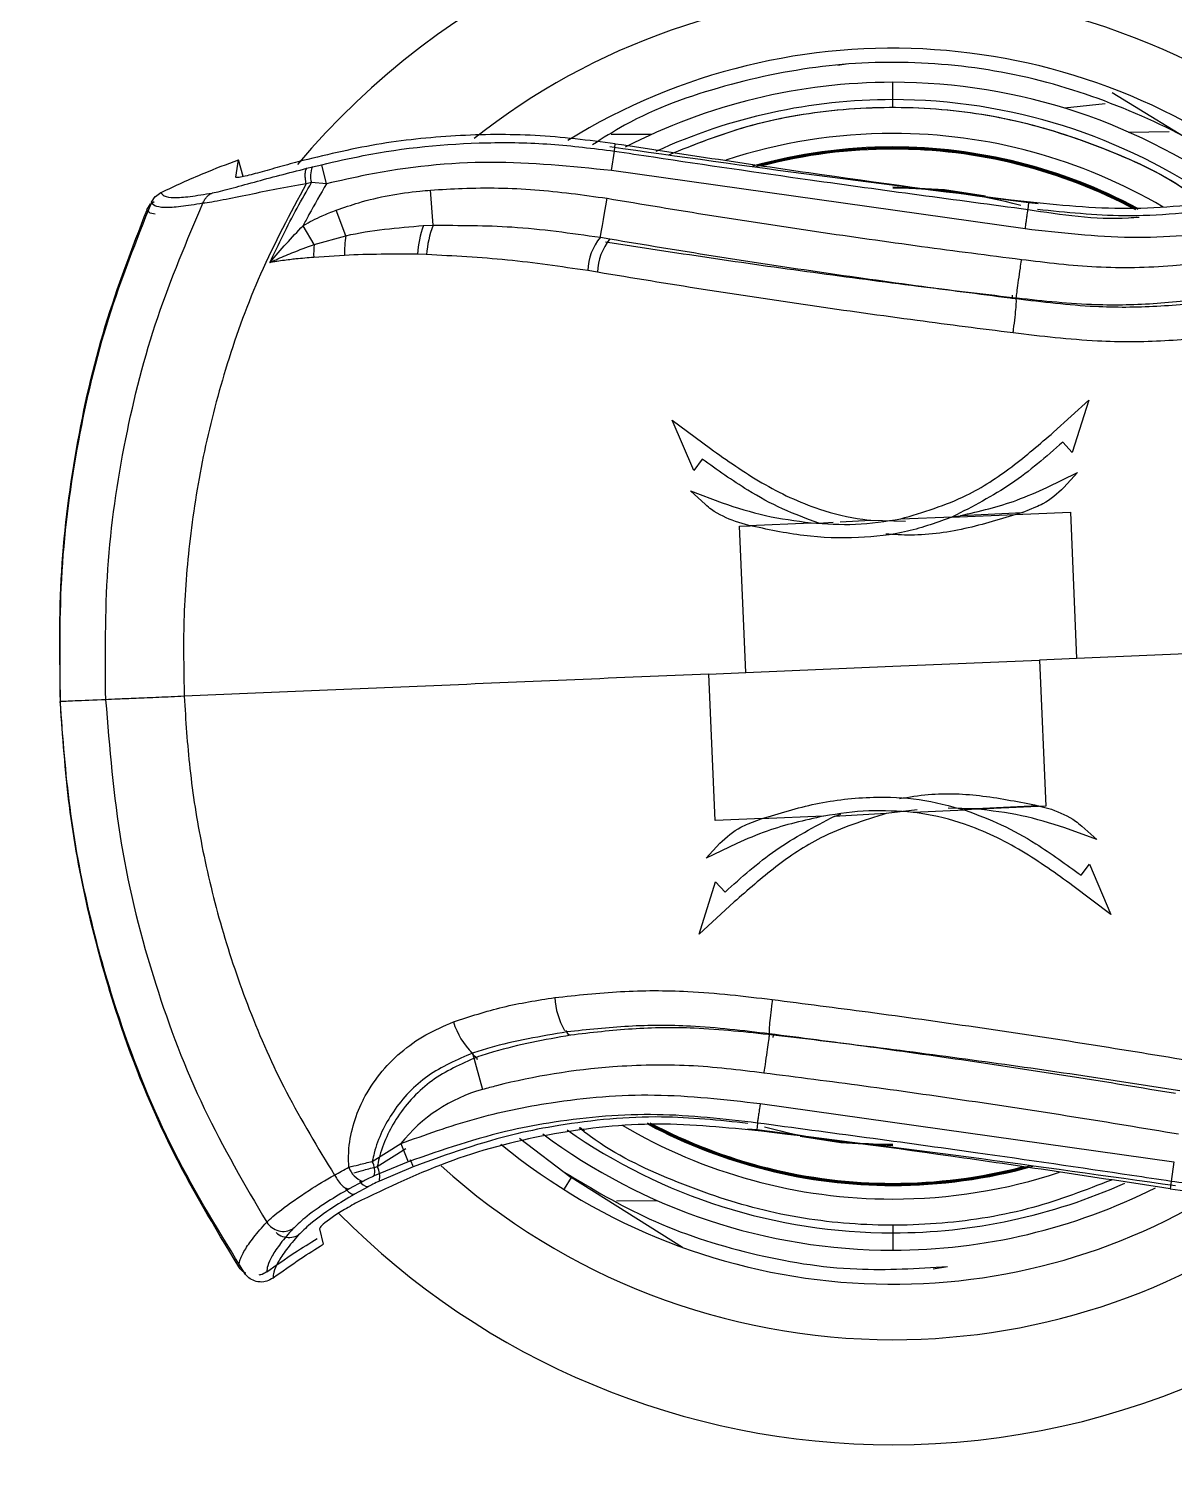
# Model space of a CAD drawing. Extents: x -51 to 27, y -13 to 136.
# Drawn here: x -8.532 to -5.637, y 9.305 to 12.976 of the extents above; entities that cross this region are included whole.
import ezdxf

# ---------------------------------------------------------------- set-up
doc = ezdxf.new("R2010")
doc.units = 0
doc.header["$MEASUREMENT"] = 0
doc.layers.add('GEOMETRY', color=2, linetype='Continuous', lineweight=25)

# ---------------------------------------------------------------- blocks, each defined once
blk = doc.blocks.new('2026 MONTERREY-BLOOM')
at = {"layer": 'GEOMETRY'}
for p, q in [((5.2168, -70.8277), (5.1952, -70.8313)), ((5.3342, -70.9173), (5.3342, -70.8735)), ((5.3342, -70.9363), (5.3342, -70.9173)), ((5.8891, -70.8988), (6.1339, -71.0494)), ((5.8713, -70.9282), (5.7688, -70.9389)), ((4.7242, -71.0054), (4.6219, -71.0054)), ((4.6305, -71.0473), (4.6323, -71.0286)), ((5.9305, -70.9993), (6.0334, -70.9982)), ((3.6731, -71.1129), (3.68, -71.0694)), ((3.6915, -71.112), (3.68, -71.0694)), ((4.6231, -71.0965), (4.6305, -71.0473)), ((5.3342, -71.0369), (5.3342, -71.0389)), ((5.3342, -71.0404), (5.3342, -71.0389)), ((5.3342, -71.0424), (5.3342, -71.0404)), ((3.8529, -71.0908), (3.8669, -71.0875)), ((3.8669, -71.0875), (3.8906, -71.0817)), ((3.9026, -71.13), (3.8906, -71.0817)), ((5.6692, -71.2441), (4.6231, -71.0965)), ((3.8647, -71.1269), (3.851, -71.1302)), ((3.9026, -71.13), (3.8647, -71.1269)), ((3.458, -71.1814), (3.4667, -71.1748)), ((3.4604, -71.1766), (3.4698, -71.1623)), ((4.1725, -71.235), (4.1657, -71.146)), ((5.6763, -71.1949), (5.6779, -71.1776)), ((5.6779, -71.1776), (5.7016, -71.1795)), ((3.4487, -71.1955), (3.458, -71.1811)), ((3.9517, -71.2612), (3.9274, -71.1965)), ((3.8714, -71.2834), (3.8434, -71.2359)), ((4.148, -71.2357), (4.1725, -71.235)), ((3.8714, -71.2834), (3.9517, -71.2612)), ((4.595, -71.2652), (4.6193, -71.2693)), ((3.9483, -71.3112), (3.8702, -71.3163)), ((4.1558, -71.3092), (4.1331, -71.3083)), ((4.5878, -71.3538), (4.563, -71.3495)), ((5.6367, -71.4172), (5.6374, -71.4116)), ((5.6372, -71.4205), (5.6367, -71.4172)), ((5.6367, -71.4172), (5.6367, -71.4172)), ((5.6461, -71.4203), (5.6461, -71.4203)), ((5.741, -71.758), (5.8301, -71.6775)), ((5.8301, -71.6775), (5.7875, -71.8094)), ((4.8316, -71.8549), (4.7767, -71.7275)), ((4.7767, -71.7275), (4.8731, -71.7993)), ((5.7875, -71.8094), (5.7639, -71.7833)), ((4.8527, -71.8266), (4.8316, -71.8549)), ((5.7241, -71.8977), (5.8013, -71.8601)), ((5.8013, -71.8601), (5.7669, -71.8978)), ((4.8605, -71.9409), (4.8227, -71.9066)), ((4.8227, -71.9066), (4.9031, -71.9367)), ((5.6954, -71.948), (5.6628, -71.9607)), ((4.9703, -71.9936), (4.9364, -71.9841)), ((4.9703, -71.9937), (5.1277, -71.987)), ((5.1472, -71.9878), (5.1836, -71.9859)), ((5.2017, -71.985), (5.2788, -71.9809)), ((5.2787, -71.9809), (5.3669, -71.983)), ((5.3543, -71.9773), (5.4857, -71.9718)), ((5.4829, -71.9729), (5.7834, -71.9602)), ((5.4833, -71.9719), (5.5044, -71.9692)), ((5.5053, -71.969), (5.6627, -71.9607)), ((5.7834, -71.9602), (5.7991, -72.3301)), ((4.9469, -71.9957), (4.9738, -71.9946)), ((4.9626, -72.3656), (4.9469, -71.9957)), ((4.9626, -72.3656), (5.3342, -72.3498)), ((5.3342, -72.3498), (5.7057, -72.3341)), ((5.7991, -72.3301), (5.7057, -72.3341)), ((5.7057, -72.3341), (5.7215, -72.704)), ((4.8692, -72.3696), (4.9626, -72.3656)), ((4.8849, -72.7395), (4.8692, -72.3696)), ((5.3177, -72.7225), (5.1865, -72.7294)), ((5.3959, -72.7126), (5.3177, -72.7225)), ((5.5175, -72.7137), (5.3858, -72.7193)), ((5.5443, -72.7106), (5.4746, -72.709)), ((5.7215, -72.704), (5.5146, -72.7128)), ((5.7016, -72.7024), (5.5443, -72.7106)), ((5.7016, -72.7024), (5.7356, -72.7116)), ((5.0052, -72.7344), (4.8849, -72.7395)), ((4.9689, -72.7481), (5.0017, -72.7357)), ((5.1592, -72.7289), (5.0017, -72.7356)), ((5.1862, -72.7295), (5.2034, -72.7237)), ((5.8501, -72.7879), (5.7694, -72.7586)), ((5.8119, -72.754), (5.8501, -72.7879)), ((4.8621, -72.8349), (4.8969, -72.7975)), ((4.9397, -72.798), (4.8621, -72.8349)), ((5.8104, -72.8779), (5.8317, -72.8499)), ((5.8317, -72.8499), (5.8853, -72.9777)), ((4.8451, -73.0272), (4.8863, -72.8948)), ((4.8863, -72.8948), (4.9102, -72.9207)), ((5.8853, -72.9777), (5.7897, -72.9051)), ((4.9333, -72.9458), (4.8451, -73.0272)), ((5.0222, -73.2794), (5.0222, -73.2794)), ((5.0316, -73.2825), (5.0309, -73.2881)), ((5.0312, -73.2792), (5.0316, -73.2825)), ((5.0316, -73.2825), (5.0316, -73.2825)), ((4.2717, -73.328), (4.2972, -73.42)), ((4.2816, -73.3387), (4.2832, -73.3439)), ((4.9992, -73.4556), (6.0453, -73.6032)), ((4.5548, -73.5251), (4.5439, -73.5171)), ((4.9904, -73.5221), (4.9667, -73.5202)), ((4.992, -73.5048), (4.9904, -73.5221)), ((4.0183, -73.6018), (4.0906, -73.5567)), ((4.0906, -73.5567), (4.109, -73.6029)), ((4.3904, -73.5427), (4.5214, -73.6422)), ((4.109, -73.6029), (4.0232, -73.6386)), ((4.031, -73.615), (4.1028, -73.5692)), ((4.114, -73.5966), (4.1217, -73.6152)), ((6.0453, -73.6032), (6.0378, -73.6523)), ((4.1217, -73.6152), (4.0362, -73.6517)), ((3.9946, -73.6522), (3.9597, -73.6712)), ((4.0078, -73.6657), (3.9731, -73.685)), ((4.5214, -73.6422), (4.5032, -73.671)), ((4.8029, -73.8193), (4.5214, -73.6422)), ((5.3342, -73.6573), (5.3342, -73.6593)), ((5.3342, -73.6593), (5.3342, -73.6608)), ((5.3342, -73.6628), (5.3342, -73.6608)), ((6.0378, -73.6523), (6.036, -73.6711)), ((4.6358, -73.7014), (4.7378, -73.7004)), ((3.885, -73.7727), (3.8941, -73.8113)), ((5.3342, -73.7634), (5.3342, -73.7824)), ((5.3342, -73.7824), (5.3342, -73.8262)), ((5.4362, -73.8731), (5.473, -73.8674)), ((3.7289, -73.9061), (3.7289, -73.9063))]:
    blk.add_line(p, q, dxfattribs=at)
at = {"layer": 'GEOMETRY', "flags": 128}
for points in [[(5.3342, -71.1376), (5.4652, -71.1447), (5.5686, -71.1605)], [(5.4809, -71.1485), (5.465, -71.1467), (5.3342, -71.1396)], [(4.595, -71.2652), (4.5954, -71.2629), (4.5964, -71.2571), (4.598, -71.2478), (4.6001, -71.2356), (4.6026, -71.2207), (4.6055, -71.2039), (4.6086, -71.1856), (4.6118, -71.1666)], [(3.469, -71.2064), (3.4568, -71.2042), (3.4487, -71.1955), (3.4487, -71.1955), (3.4487, -71.1955)], [(5.3342, -73.5621), (5.2031, -73.555), (5.0998, -73.5392)], [(5.1874, -73.5512), (5.2033, -73.553), (5.3342, -73.5601)]]:
    blk.add_lwpolyline(points, dxfattribs=at)
at = {"layer": 'GEOMETRY'}
for centre, radius, start, end in [((5.3342, -72.3498), 1.9685, 90, 139.8787), ((5.3342, -72.3498), 1.9685, 44.6665, 90), ((5.3342, -72.3498), 1.7028, 90, 128.4298), ((5.3342, -72.3498), 1.7028, 47.8948, 90), ((5.3342, -72.3498), 1.5625, 50.5094, 121.712), ((5.3342, -72.3498), 1.4764, 90, 117.2648), ((5.3342, -72.3498), 1.4764, 53.183, 90), ((5.3342, -72.3498), 1.4326, 90, 114.7086), ((5.3342, -72.3498), 1.4326, 54.9103, 90), ((5.3342, -72.3498), 1.3472, 90, 108.2383), ((5.3342, -72.3498), 1.3472, 59.5143, 90), ((5.3342, -72.3498), 1.3129, 90, 105.6574), ((5.3342, -72.3498), 1.3094, 90, 105.3138), ((5.3342, -72.3498), 1.311, 90, 104.928), ((5.3342, -72.3498), 1.3075, 90, 104.6032), ((5.3342, -72.3498), 1.3129, 61.9069, 90), ((5.3342, -72.3498), 1.311, 61.746, 90), ((5.3342, -72.3498), 1.3094, 62.1335, 90), ((5.3342, -72.3498), 1.3075, 61.9779, 90), ((3.9164, -71.1099), 0.0544, 155.6119, 198.2179), ((5.3342, -72.3498), 1.2087, 74.4608, 90), ((4.3553, -71.3162), 0.2224, 158.7761, 177.9484), ((4.3724, -71.319), 0.2168, 157.2003, 177.4201), ((4.1641, -71.311), 0.294, 174.6016, 181.0291), ((4.2203, -71.3048), 0.2721, 170.7669, 181.3509), ((4.7048, -71.3552), 0.1419, 140.6456, 177.7237), ((4.7265, -71.3573), 0.1387, 140.6035, 178.5225), ((4.6737, -73.1755), 0.1945, 183.5764, 209.2762), ((4.3974, -73.1973), 0.1813, 196.6338, 226.1224), ((4.525, -73.2662), 0.0174, 193.2225, 252.3846), ((4.3164, -73.2882), 0.0612, 216.0358, 235.4143), ((4.4038, -73.8055), 0.4, 105.4595, 141.5341), ((5.3342, -72.3498), 1.4326, 234.9103, 270), ((5.3342, -72.3498), 1.3472, 239.4703, 270), ((5.3342, -72.3498), 1.311, 241.746, 270), ((5.3342, -72.3498), 1.3129, 241.9069, 270), ((5.3342, -72.3498), 1.3075, 241.9779, 270), ((5.3342, -72.3498), 1.3094, 242.1335, 270), ((5.3342, -72.3498), 1.2087, 254.4608, 270), ((5.3342, -72.3498), 1.5625, 230.6412, 301.8958), ((5.3342, -72.3498), 1.4764, 233.183, 270), ((3.9709, -73.6268), 0.0536, 347.2952, 27.7671), ((4.0132, -73.5979), 0.0574, 199.1171, 251.1042), ((3.9838, -73.6404), 0.0536, 347.8727, 28.3445), ((5.3342, -72.3498), 1.7028, 227.8948, 270), ((5.3342, -72.3498), 1.3094, 270, 285.3138), ((5.3342, -72.3498), 1.3129, 270, 285.6574), ((5.3342, -72.3498), 1.3075, 270, 284.6032), ((5.3342, -72.3498), 1.311, 270, 284.928), ((5.3342, -72.3498), 1.9685, 270, 319.8787), ((5.3342, -72.3498), 1.3472, 270, 288.2383), ((4.0114, -73.6364), 0.0294, 210.8418, 262.8982), ((5.3342, -72.3498), 1.4326, 270, 294.1845), ((5.3342, -72.3498), 1.4764, 270, 296.733), ((5.3342, -72.3498), 1.7028, 270, 308.4298), ((5.3342, -72.3498), 1.9685, 224.6665, 270)]:
    blk.add_arc(centre, radius, start, end, dxfattribs=at)
for points, knots in [([(36.859, -38.9849), (36.859, -39.0223), (36.859, -39.1044), (36.8591, -39.2388), (36.8591, -39.3958), (36.8591, -39.5685), (36.8592, -39.7359), (36.8592, -39.8768), (36.8593, -39.9758), (36.8593, -40.0772), (36.8593, -40.1944), (36.8593, -40.3405), (36.8593, -40.4831), (36.8593, -40.6212), (36.8593, -40.8234), (36.8592, -41.098), (36.8591, -41.4534), (36.8587, -41.82), (36.8582, -42.2118), (36.8575, -42.6185), (36.8566, -43.0391), (36.8555, -43.4622), (36.8541, -43.8933), (36.8524, -44.3345), (36.8491, -45.0642), (36.8435, -46.0697), (36.8364, -47.0219), (36.831, -47.6331), (36.8285, -47.9129), (36.8256, -48.2126), (36.8223, -48.535), (36.8186, -48.8802), (36.8147, -49.2264), (36.8066, -49.9061), (36.7932, -50.9094), (36.7722, -52.2262), (36.7483, -53.5109), (36.7225, -54.7153), (36.6953, -55.8417), (36.6738, -56.641), (36.6586, -57.1715), (36.6507, -57.4409), (36.6426, -57.7087), (36.6344, -57.9747), (36.626, -58.239), (36.6069, -58.8261), (36.5756, -59.7232), (36.5401, -60.6347), (36.5149, -61.236), (36.5019, -61.5395), (36.4886, -61.8403), (36.4743, -62.1548), (36.4581, -62.5008), (36.4338, -63.0026), (36.4016, -63.6332), (36.3614, -64.3644), (36.3245, -64.9876), (36.2915, -65.5092), (36.2642, -65.9196), (36.2449, -66.1944), (36.2346, -66.3388), (36.232, -66.3737), (36.2295, -66.4085), (36.227, -66.4432), (36.2244, -66.4778), (36.2219, -66.5123), (36.2194, -66.5467), (36.202, -66.7808), (36.1689, -67.2076), (36.1172, -67.8199), (36.0643, -68.3964), (36.0109, -68.9342), (35.9575, -69.4306), (35.9068, -69.8822), (35.8577, -70.2634), (35.7954, -70.5689), (35.7311, -70.8244), (35.6652, -71.0431), (35.6083, -71.2087), (35.5657, -71.3234), (35.5322, -71.4094), (35.4972, -71.4947), (35.4608, -71.5796), (35.423, -71.6638), (35.3512, -71.817), (35.2801, -71.9551), (35.2112, -72.0786), (35.1861, -72.1227), (35.1582, -72.1705), (35.1192, -72.236), (34.9992, -72.4303), (34.7838, -72.739), (34.4831, -73.0959), (34.1838, -73.3984), (33.8952, -73.6525), (33.5898, -73.886), (33.269, -74.098), (32.9344, -74.2875), (32.5639, -74.4647), (32.1566, -74.6229), (31.7125, -74.754), (31.2589, -74.8489), (30.8001, -74.902), (30.3438, -74.954), (29.8863, -75.0021), (29.4405, -75.0462), (29.006, -75.0866), (28.5829, -75.1236), (28.1614, -75.1584), (27.7388, -75.1914), (27.3151, -75.2226), (26.7305, -75.2634), (25.9923, -75.3106), (25.0953, -75.3626), (24.1914, -75.4104), (23.3087, -75.4533), (22.3774, -75.495), (21.3907, -75.5356), (20.3038, -75.5762), (19.1838, -75.6139), (18.0788, -75.6473), (16.9913, -75.6768), (16.2071, -75.696), (15.6886, -75.7079), (15.4442, -75.7134), (15.1984, -75.7187), (14.9514, -75.7239), (14.7031, -75.7291), (14.4534, -75.7341), (13.7588, -75.7477), (12.6039, -75.768), (11.3878, -75.7855), (10.5536, -75.796), (10.1157, -75.8011), (9.6802, -75.8059), (9.2484, -75.8104), (8.8282, -75.8144), (8.2798, -75.8193), (7.5848, -75.8248), (6.7351, -75.8305), (5.8527, -75.8351), (4.9662, -75.8387), (3.9753, -75.8418), (2.9104, -75.8441), (1.7538, -75.8458), (0.6095, -75.8466), (-0.4551, -75.8466), (-1.4398, -75.846), (-2.343, -75.845), (-3.2381, -75.8435), (-3.8288, -75.842), (-4.1184, -75.8412)], [0, 0, 0, 0, 0.0015205, 0.0033457, 0.0054756, 0.007915, 0.0103829, 0.0122963, 0.0136552, 0.0144139, 0.0164289, 0.0184285, 0.0203659, 0.0222411, 0.0240541, 0.0286038, 0.0334271, 0.0385312, 0.0435423, 0.0493867, 0.0550992, 0.0606799, 0.0666233, 0.0726617, 0.0786535, 0.0963497, 0.113627, 0.1174481, 0.121248, 0.1250268, 0.1296573, 0.1343866, 0.1390883, 0.1437626, 0.1620811, 0.1799649, 0.1974138, 0.2144282, 0.2290414, 0.2433183, 0.2470019, 0.2506624, 0.2542999, 0.2579143, 0.2615057, 0.265074, 0.2818429, 0.2980744, 0.3022367, 0.3063621, 0.3104507, 0.3145025, 0.3191882, 0.3245637, 0.3349686, 0.3449124, 0.3543951, 0.3604013, 0.3662067, 0.3711496, 0.3716267, 0.3721023, 0.3725764, 0.3730489, 0.37352, 0.3739896, 0.3744577, 0.3749243, 0.3835541, 0.3918977, 0.3999554, 0.4071383, 0.4139151, 0.4202961, 0.4256539, 0.4295637, 0.4329884, 0.436386, 0.4388658, 0.4401192, 0.4413721, 0.4426249, 0.443878, 0.4451317, 0.4463864, 0.4507691, 0.4514578, 0.4521466, 0.4528356, 0.4537108, 0.455254, 0.4621392, 0.4690242, 0.4742408, 0.4794587, 0.4846756, 0.4898923, 0.4951112, 0.5003286, 0.5066101, 0.5128922, 0.519174, 0.5254609, 0.5317008, 0.5378835, 0.5442016, 0.5499516, 0.55566, 0.5615042, 0.5671845, 0.5729289, 0.5788098, 0.5910574, 0.6030653, 0.6154142, 0.6279319, 0.6390692, 0.6533928, 0.6681633, 0.6833808, 0.6990455, 0.7132005, 0.7277021, 0.7310052, 0.7343258, 0.7376638, 0.7410194, 0.7443924, 0.7477829, 0.7511908, 0.7726989, 0.7948379, 0.8007406, 0.8066865, 0.8126757, 0.8184869, 0.8242755, 0.829799, 0.8408264, 0.8525895, 0.8644161, 0.8767764, 0.8887042, 0.904785, 0.9201624, 0.9358208, 0.9514061, 0.963534, 0.9759348, 0.9882033, 1, 1, 1, 1]), ([(36.6428, -38.9849), (36.6431, -39.8276), (36.6438, -41.5507), (36.6383, -44.1545), (36.6234, -46.7957), (36.5979, -49.4358), (36.5602, -52.0733), (36.5085, -54.7086), (36.4432, -57.2335), (36.3641, -59.6496), (36.2703, -61.9567), (36.155, -64.2623), (36.0312, -66.2277), (35.8996, -67.8519), (35.8017, -68.8768), (35.7157, -69.6378), (35.6625, -70.1338), (35.5672, -70.618), (35.44, -71.0494), (35.2932, -71.4321), (35.1369, -71.768), (34.9579, -72.0923), (34.7569, -72.4035), (34.535, -72.7), (34.2931, -72.9805), (34.0324, -73.2437), (33.7541, -73.4882), (33.4596, -73.713), (33.1503, -73.9169), (32.8277, -74.0989), (32.4705, -74.2692), (32.0778, -74.421), (31.6496, -74.5465), (31.2101, -74.6374), (30.7599, -74.6888), (30.3045, -74.7407), (29.8454, -74.7888), (29.1167, -74.8607), (28.1181, -74.9475), (26.5168, -75.0645), (24.5806, -75.1771), (22.165, -75.291), (19.6026, -75.3869), (16.8933, -75.4656), (14.1194, -75.527), (11.282, -75.5728), (9.2951, -75.5943), (8.2219, -75.6033), (8.062, -75.6046), (7.9023, -75.6059), (7.7504, -75.607), (7.6186, -75.608), (7.5093, -75.6088), (7.4065, -75.6096), (7.2866, -75.6104), (6.8232, -75.6135), (5.7308, -75.6198), (3.332, -75.628), (-0.049, -75.6323), (-2.7617, -75.6274), (-4.1178, -75.6249)], [0, 0, 0, 0, 0.034488, 0.070526, 0.106569, 0.142591, 0.178588, 0.214528, 0.250471, 0.281965, 0.313469, 0.344975, 0.376447, 0.394063, 0.411668, 0.418581, 0.425411, 0.432079, 0.438744, 0.443794, 0.448844, 0.453894, 0.458943, 0.463993, 0.469043, 0.474092, 0.479142, 0.484192, 0.489242, 0.494293, 0.499343, 0.505424, 0.511505, 0.517586, 0.523766, 0.530042, 0.536349, 0.542658, 0.560012, 0.577374, 0.608371, 0.639386, 0.67635, 0.71332, 0.75032, 0.789907, 0.829466, 0.831649, 0.833831, 0.836013, 0.838185, 0.84005, 0.841408, 0.842657, 0.844259, 0.846315, 0.861623, 0.88897, 0.944497, 1, 1, 1, 1]), ([(6.2779, -71.157), (6.2512, -71.134), (6.1569, -71.0529), (5.9646, -70.9527), (5.7101, -70.8614), (5.4421, -70.8192), (5.1715, -70.8234), (4.9072, -70.8778), (4.7047, -70.9486), (4.6016, -71.0146), (4.5748, -71.0317)], [0, 0, 0, 0, 0.058027, 0.204987, 0.354063, 0.503138, 0.650099, 0.798166, 0.947532, 1, 1, 1, 1]), ([(4.7678, -71.0564), (4.8333, -71.0304), (4.971, -70.9758), (5.1953, -70.9373), (5.4293, -70.9331), (5.6608, -70.9676), (5.8809, -71.0419), (6.0339, -71.1126), (6.1052, -71.1672), (6.1147, -71.1745)], [0, 0, 0, 0, 0.14946, 0.314478, 0.480703, 0.645868, 0.809095, 0.974509, 1, 1, 1, 1]), ([(4.768, -71.0564), (4.8331, -71.0305), (4.9704, -70.976), (5.1943, -70.9374), (5.4283, -70.9331), (5.6599, -70.9674), (5.88, -71.0415), (6.0333, -71.1123), (6.1048, -71.167), (6.1146, -71.1745)], [0, 0, 0, 0, 0.1488097, 0.3136932, 0.4799308, 0.6452553, 0.8084925, 0.9737989, 1, 1, 1, 1]), ([(5.6661, -71.1742), (5.7537, -71.1832), (5.9284, -71.2011), (6.1921, -71.1733), (6.4507, -71.1084), (6.6113, -71.0311), (6.6921, -70.9922)], [0, 0, 0, 0, 0.2485543, 0.4955827, 0.7462644, 1, 1, 1, 1]), ([(4.6323, -71.0286), (4.565, -71.0202), (4.4311, -71.0035), (4.2289, -71.0059), (4.0276, -71.0265), (3.8965, -71.0583), (3.8305, -71.0743)], [0, 0, 0, 0, 0.251246, 0.499799, 0.748454, 1, 1, 1, 1]), ([(3.8906, -71.0817), (3.9255, -71.0737), (4.0625, -71.0422), (4.2571, -71.0233), (4.4699, -71.027), (4.577, -71.0406), (4.6305, -71.0473)], [0, 0, 0, 0, 0.144109, 0.565728, 0.782862, 1, 1, 1, 1]), ([(4.6323, -71.0286), (4.8063, -71.0551), (5.1543, -71.1081), (5.5034, -71.1544), (5.6779, -71.1776)], [0, 0, 0, 0, 0.500166, 1, 1, 1, 1]), ([(3.4845, -71.1518), (3.5205, -71.135), (3.5847, -71.1051), (3.6509, -71.0803), (3.68, -71.0694)], [0, 0, 0, 0, 0.561261, 1, 1, 1, 1]), ([(4.619, -71.0358), (4.7933, -71.0605), (5.1418, -71.11), (5.4914, -71.1528), (5.6661, -71.1742)], [0, 0, 0, 0, 0.500166, 1, 1, 1, 1]), ([(4.6305, -71.0473), (4.6635, -71.0523), (4.8283, -71.0772), (5.1766, -71.1281), (5.4926, -71.1703), (5.6763, -71.1949)], [0, 0, 0, 0, 0.094679, 0.473396, 1, 1, 1, 1]), ([(3.6135, -71.1533), (3.6138, -71.1533), (3.6254, -71.1512), (3.6576, -71.1431), (3.7362, -71.1207), (3.807, -71.1026), (3.8529, -71.0908)], [0, 0, 0, 0, 0.00679, 0.26377, 0.521324, 1, 1, 1, 1]), ([(3.8305, -71.0743), (3.8127, -71.0793), (3.7771, -71.0891), (3.7352, -71.101), (3.7061, -71.1087), (3.6882, -71.113), (3.6753, -71.115), (3.6739, -71.1136), (3.6731, -71.1129)], [0, 0, 0, 0, 0.252997, 0.505468, 0.63111, 0.755, 0.877667, 1, 1, 1, 1]), ([(4.6231, -71.0965), (4.5214, -71.0861), (4.3153, -71.065), (4.0728, -71.0911), (3.9366, -71.1222), (3.9026, -71.13)], [0, 0, 0, 0, 0.421785, 0.855806, 1, 1, 1, 1]), ([(5.7001, -71.1941), (5.7729, -71.2017), (5.9323, -71.2183), (6.1289, -71.199), (6.3399, -71.1588), (6.4603, -71.1155), (6.5467, -71.0845)], [0, 0, 0, 0, 0.25391, 0.556234, 0.681762, 1, 1, 1, 1]), ([(3.851, -71.1302), (3.8108, -71.2054), (3.7324, -71.3519), (3.6496, -71.5799), (3.5906, -71.8041), (3.5554, -72.0217), (3.5389, -72.2292), (3.5416, -72.3622), (3.5429, -72.4259)], [0, 0, 0, 0, 0.189485, 0.369047, 0.537787, 0.70438, 0.858337, 1, 1, 1, 1]), ([(3.851, -71.1302), (3.851, -71.1302), (3.8256, -71.1344), (3.7757, -71.1437), (3.7036, -71.1583), (3.6374, -71.1719), (3.6027, -71.1781), (3.5901, -71.1794), (3.5901, -71.1794)], [0, 0, 0, 0, 0.000007, 0.23425, 0.468205, 0.727369, 0.999993, 1, 1, 1, 1]), ([(3.7596, -71.3289), (3.7816, -71.2827), (3.8143, -71.2142), (3.8523, -71.1485), (3.8647, -71.1269)], [0, 0, 0, 0, 0.6727898, 1, 1, 1, 1]), ([(3.9026, -71.13), (3.8875, -71.1559), (3.8671, -71.1908), (3.8483, -71.2266), (3.8434, -71.2359)], [0, 0, 0, 0, 0.740317, 1, 1, 1, 1]), ([(4.1657, -71.146), (4.1924, -71.1443), (4.2802, -71.1389), (4.4299, -71.1412), (4.5511, -71.1581), (4.6118, -71.1666)], [0, 0, 0, 0, 0.179766, 0.589888, 1, 1, 1, 1]), ([(6.5777, -71.143), (6.5162, -71.1652), (6.3924, -71.2099), (6.1776, -71.2538), (5.9342, -71.2746), (5.7582, -71.2544), (5.6692, -71.2441)], [0, 0, 0, 0, 0.211886, 0.426495, 0.709771, 1, 1, 1, 1]), ([(3.2298, -72.4392), (3.2286, -72.3291), (3.2263, -72.1083), (3.2702, -71.7833), (3.3441, -71.4697), (3.422, -71.2736), (3.4606, -71.1766)], [0, 0, 0, 0, 0.255077, 0.511442, 0.758288, 1, 1, 1, 1]), ([(3.3443, -72.4344), (3.3434, -72.3241), (3.3416, -72.1029), (3.3886, -71.7785), (3.4674, -71.4674), (3.5495, -71.2746), (3.5901, -71.1794)], [0, 0, 0, 0, 0.256165, 0.513456, 0.759672, 1, 1, 1, 1]), ([(3.5901, -71.1794), (3.5901, -71.1794), (3.5693, -71.183), (3.5321, -71.1886), (3.4909, -71.1913), (3.4678, -71.1871), (3.4615, -71.1803), (3.4604, -71.1766), (3.4604, -71.1766)], [0, 0, 0, 0, 0.0000042, 0.2663323, 0.5327445, 0.7992049, 0.9999958, 1, 1, 1, 1]), ([(3.4698, -71.1623), (3.4698, -71.1623), (3.4699, -71.1624), (3.4699, -71.1624), (3.4699, -71.1625), (3.4699, -71.1625), (3.4699, -71.1625)], [0, 0, 0, 0, 0.261542, 0.523085, 0.784627, 1, 1, 1, 1]), ([(3.4699, -71.1625), (3.4743, -71.1586), (3.4789, -71.1545), (3.4843, -71.1519), (3.4845, -71.1518)], [0, 0, 0, 0, 0.970738, 1, 1, 1, 1]), ([(3.4845, -71.1518), (3.4845, -71.1518), (3.4856, -71.1554), (3.4917, -71.1621), (3.5148, -71.1659), (3.555, -71.1631), (3.594, -71.1566), (3.6135, -71.1533)], [0, 0, 0, 0, 0.000004, 0.199914, 0.466291, 0.732942, 1, 1, 1, 1]), ([(3.9274, -71.1965), (3.9463, -71.19), (4.0148, -71.1664), (4.0955, -71.152), (4.1568, -71.1468), (4.1657, -71.146)], [0, 0, 0, 0, 0.244817, 0.890119, 1, 1, 1, 1]), ([(4.6118, -71.1666), (4.7, -71.1813), (4.8764, -71.2107), (5.1416, -71.251), (5.4027, -71.2882), (5.5757, -71.3104), (5.6599, -71.3212)], [0, 0, 0, 0, 0.253152, 0.506303, 0.759455, 1, 1, 1, 1]), ([(3.2308, -72.4605), (3.2285, -72.3503), (3.224, -72.1295), (3.2646, -71.8041), (3.3353, -71.4898), (3.4113, -71.293), (3.4489, -71.1956)], [0, 0, 0, 0, 0.255077, 0.511442, 0.758288, 1, 1, 1, 1]), ([(3.8434, -71.2359), (3.8437, -71.2358), (3.8592, -71.2266), (3.8869, -71.2125), (3.9154, -71.2012), (3.9274, -71.1965)], [0, 0, 0, 0, 0.011008, 0.582346, 1, 1, 1, 1]), ([(5.6692, -71.2441), (5.6697, -71.2403), (5.6707, -71.2333), (5.6724, -71.2218), (5.6742, -71.2095), (5.6758, -71.1986), (5.6762, -71.1961), (5.6763, -71.1949)], [0, 0, 0, 0, 0.156952, 0.292848, 0.50075, 0.758485, 1, 1, 1, 1]), ([(5.6763, -71.1949), (5.7609, -71.2079), (5.8545, -71.2223), (5.9481, -71.2148), (5.9571, -71.2141)], [0, 0, 0, 0, 0.903792, 1, 1, 1, 1]), ([(3.7596, -71.3289), (3.7597, -71.3287), (3.7861, -71.2966), (3.8148, -71.2662), (3.8434, -71.2359)], [0, 0, 0, 0, 0.005588, 1, 1, 1, 1]), ([(3.9517, -71.2612), (3.9517, -71.2612), (4.016, -71.2466), (4.082, -71.2411), (4.148, -71.2357)], [0, 0, 0, 0, 0.0000034, 1, 1, 1, 1]), ([(4.1725, -71.235), (4.2388, -71.2349), (4.3802, -71.2348), (4.5206, -71.2547), (4.595, -71.2652)], [0, 0, 0, 0, 0.469505, 1, 1, 1, 1]), ([(3.7596, -71.3289), (3.7599, -71.3287), (3.7609, -71.3283), (3.766, -71.3259), (3.7841, -71.3177), (3.8199, -71.3023), (3.8526, -71.2903), (3.8714, -71.2834)], [0, 0, 0, 0, 0.008704, 0.028164, 0.140671, 0.505692, 1, 1, 1, 1]), ([(4.6084, -71.2766), (4.6954, -71.2901), (4.8694, -71.3171), (5.1333, -71.3543), (5.3893, -71.3878), (5.5573, -71.408), (5.6367, -71.4172), (5.6367, -71.4172)], [0, 0, 0, 0, 0.256515, 0.513024, 0.769529, 0.999998, 1, 1, 1, 1]), ([(4.6193, -71.2693), (4.7061, -71.2837), (4.8798, -71.3125), (5.1434, -71.3524), (5.399, -71.3884), (5.5668, -71.4103), (5.6461, -71.4203), (5.6461, -71.4203)], [0, 0, 0, 0, 0.256515, 0.513024, 0.769529, 0.999998, 1, 1, 1, 1]), ([(5.6599, -71.3212), (5.723, -71.3289), (5.8499, -71.3444), (6.0773, -71.3394), (6.2518, -71.3118), (6.3593, -71.2829), (6.3712, -71.2797)], [0, 0, 0, 0, 0.265428, 0.534251, 0.948774, 1, 1, 1, 1]), ([(3.8702, -71.3163), (3.8553, -71.3175), (3.8352, -71.319), (3.8026, -71.3227), (3.7818, -71.3255), (3.7652, -71.328), (3.761, -71.3287), (3.7599, -71.3288), (3.7596, -71.3289)], [0, 0, 0, 0, 0.402763, 0.540351, 0.883966, 0.969863, 0.991344, 1, 1, 1, 1]), ([(4.1331, -71.3083), (4.0713, -71.3079), (4.0095, -71.3076), (3.9483, -71.3112), (3.9483, -71.3112)], [0, 0, 0, 0, 0.999997, 1, 1, 1, 1]), ([(4.563, -71.3495), (4.4952, -71.3396), (4.3594, -71.3197), (4.2238, -71.3127), (4.1558, -71.3092)], [0, 0, 0, 0, 0.498618, 1, 1, 1, 1]), ([(5.6461, -71.4203), (5.6463, -71.4192), (5.6466, -71.417), (5.6489, -71.3999), (5.6524, -71.3748), (5.6562, -71.3476), (5.6588, -71.3293), (5.6598, -71.322), (5.6599, -71.3212)], [0, 0, 0, 0, 0.21465, 0.4293, 0.643959, 0.858638, 0.984804, 1, 1, 1, 1]), ([(5.6386, -71.5071), (5.5578, -71.4968), (5.3864, -71.475), (5.1249, -71.4382), (4.8548, -71.3977), (4.6768, -71.3684), (4.5878, -71.3538)], [0, 0, 0, 0, 0.229461, 0.486303, 0.743151, 1, 1, 1, 1]), ([(5.6367, -71.4172), (5.7032, -71.4245), (5.822, -71.4376), (5.9937, -71.4353), (6.0968, -71.4231), (6.1486, -71.417)], [0, 0, 0, 0, 0.38809, 0.692552, 1, 1, 1, 1]), ([(5.6386, -71.5071), (5.6387, -71.5063), (5.6391, -71.5033), (5.6409, -71.4895), (5.6437, -71.4663), (5.6462, -71.4411), (5.6472, -71.4238), (5.6465, -71.4214), (5.6461, -71.4203)], [0, 0, 0, 0, 0.016932, 0.06342, 0.297587, 0.531734, 0.765867, 1, 1, 1, 1]), ([(5.6461, -71.4203), (5.7126, -71.4283), (5.8311, -71.4426), (6.0029, -71.442), (6.1061, -71.4308), (6.158, -71.4252)], [0, 0, 0, 0, 0.38809, 0.692552, 1, 1, 1, 1]), ([(6.1887, -71.5121), (6.1333, -71.5181), (6.022, -71.5301), (5.8375, -71.5308), (5.7097, -71.5156), (5.6386, -71.5071)], [0, 0, 0, 0, 0.3052597, 0.613391, 1, 1, 1, 1]), ([(5.3543, -71.9773), (5.4111, -71.9604), (5.5115, -71.9305), (5.6376, -71.8469), (5.7063, -71.7878), (5.741, -71.758)], [0, 0, 0, 0, 0.392409, 0.69329, 1, 1, 1, 1]), ([(4.8731, -71.7993), (4.9156, -71.8294), (5.0016, -71.8902), (5.1323, -71.9516), (5.228, -71.9749), (5.2721, -71.9801), (5.2788, -71.9809)], [0, 0, 0, 0, 0.348463, 0.704595, 0.95486, 1, 1, 1, 1]), ([(5.7639, -71.7833), (5.722, -71.82), (5.6373, -71.8943), (5.5365, -71.9459), (5.4855, -71.9719)], [0, 0, 0, 0, 0.494006, 1, 1, 1, 1]), ([(5.1472, -71.9878), (5.1164, -71.9766), (5.0543, -71.9539), (4.9554, -71.8995), (4.8905, -71.8535), (4.8527, -71.8266)], [0, 0, 0, 0, 0.2909336, 0.5863767, 1, 1, 1, 1]), ([(5.5053, -71.969), (5.5535, -71.9579), (5.6288, -71.9404), (5.6989, -71.909), (5.7241, -71.8977)], [0, 0, 0, 0, 0.640526, 1, 1, 1, 1]), ([(5.7669, -71.8978), (5.7502, -71.9133), (5.7285, -71.9333), (5.7016, -71.9452), (5.6954, -71.948)], [0, 0, 0, 0, 0.768919, 1, 1, 1, 1]), ([(4.9364, -71.9841), (4.9153, -71.9755), (4.8878, -71.9645), (4.8656, -71.9453), (4.8605, -71.9409)], [0, 0, 0, 0, 0.768918, 1, 1, 1, 1]), ([(4.9031, -71.9367), (4.9394, -71.9486), (5.0125, -71.9725), (5.089, -71.9821), (5.1277, -71.987)], [0, 0, 0, 0, 0.4954319, 1, 1, 1, 1]), ([(5.4859, -71.9717), (5.4481, -71.9856), (5.3711, -72.0137), (5.243, -72.0279), (5.1076, -72.0234), (5.0164, -72.0036), (4.9703, -71.9937)], [0, 0, 0, 0, 0.2293803, 0.4669459, 0.7303226, 1, 1, 1, 1]), ([(5.1277, -71.987), (5.1652, -71.9896), (5.2411, -71.9949), (5.3163, -71.9832), (5.3544, -71.9773)], [0, 0, 0, 0, 0.494572, 1, 1, 1, 1]), ([(5.6626, -71.9607), (5.6172, -71.9749), (5.5252, -72.0037), (5.4075, -72.0213), (5.3375, -72.017), (5.3164, -72.0157)], [0, 0, 0, 0, 0.405335, 0.820517, 1, 1, 1, 1]), ([(7.1254, -72.2738), (7.0112, -72.2786), (6.7825, -72.2883), (6.4438, -72.3027), (6.1156, -72.3167), (5.9046, -72.3256), (5.7991, -72.3301)], [0, 0, 0, 0, 0.266527, 0.533937, 0.767143, 1, 1, 1, 1]), ([(4.8692, -72.3696), (4.756, -72.3744), (4.5293, -72.384), (4.1939, -72.3983), (3.8635, -72.4123), (3.6495, -72.4214), (3.5427, -72.4259)], [0, 0, 0, 0, 0.250045, 0.500453, 0.750633, 1, 1, 1, 1]), ([(3.5427, -72.4259), (3.5208, -72.4269), (3.4764, -72.4288), (3.4199, -72.4312), (3.3733, -72.4331), (3.3538, -72.434), (3.3442, -72.4344)], [0, 0, 0, 0, 0.247145, 0.5, 0.752855, 1, 1, 1, 1]), ([(3.5427, -72.4259), (3.5466, -72.4868), (3.5547, -72.6136), (3.5861, -72.8096), (3.6351, -73.0134), (3.706, -73.2219), (3.7985, -73.4326), (3.8806, -73.5672), (3.9227, -73.6363)], [0, 0, 0, 0, 0.142489, 0.296828, 0.463359, 0.631911, 0.811027, 1, 1, 1, 1]), ([(3.3442, -72.4344), (3.3153, -72.4356), (3.2575, -72.4381), (3.2389, -72.4389), (3.2296, -72.4393)], [0, 0, 0, 0, 0.499971, 1, 1, 1, 1]), ([(3.6807, -73.8683), (3.6195, -73.7669), (3.4953, -73.5609), (3.3752, -73.2532), (3.2957, -72.9647), (3.2477, -72.7033), (3.2356, -72.527), (3.2296, -72.4393)], [0, 0, 0, 0, 0.234109, 0.475294, 0.650572, 0.82599, 1, 1, 1, 1]), ([(3.6961, -73.8849), (3.6339, -73.7841), (3.5076, -73.5794), (3.3844, -73.2729), (3.302, -72.9852), (3.2514, -72.7243), (3.2375, -72.5482), (3.2306, -72.4605)], [0, 0, 0, 0, 0.234109, 0.475294, 0.650572, 0.82599, 1, 1, 1, 1]), ([(3.3442, -72.4344), (3.354, -72.5558), (3.3736, -72.7995), (3.4615, -73.1463), (3.584, -73.4693), (3.696, -73.6611), (3.7513, -73.7557)], [0, 0, 0, 0, 0.261169, 0.523896, 0.765158, 1, 1, 1, 1]), ([(5.0018, -72.7356), (5.0474, -72.7216), (5.1397, -72.6933), (5.2748, -72.6781), (5.403, -72.6825), (5.4789, -72.7032), (5.5175, -72.7137)], [0, 0, 0, 0, 0.272572, 0.5517662, 0.7723999, 1, 1, 1, 1]), ([(5.3516, -72.6843), (5.3757, -72.6804), (5.4454, -72.6689), (5.5642, -72.6747), (5.6554, -72.6931), (5.7016, -72.7024)], [0, 0, 0, 0, 0.207178, 0.598903, 1, 1, 1, 1]), ([(5.3178, -72.7225), (5.2611, -72.7401), (5.161, -72.771), (5.0358, -72.8558), (4.9677, -72.9156), (4.9333, -72.9458)], [0, 0, 0, 0, 0.392409, 0.69329, 1, 1, 1, 1]), ([(5.3859, -72.7193), (5.3485, -72.7167), (5.2729, -72.7114), (5.198, -72.7229), (5.1601, -72.7288)], [0, 0, 0, 0, 0.493768, 1, 1, 1, 1]), ([(5.7897, -72.9051), (5.7475, -72.8745), (5.6621, -72.8128), (5.532, -72.7501), (5.4366, -72.7259), (5.3925, -72.7202), (5.3858, -72.7193)], [0, 0, 0, 0, 0.348463, 0.704595, 0.95486, 1, 1, 1, 1]), ([(5.5175, -72.7137), (5.5482, -72.7253), (5.61, -72.7486), (5.7084, -72.804), (5.7728, -72.8506), (5.8104, -72.8779)], [0, 0, 0, 0, 0.290934, 0.586377, 1, 1, 1, 1]), ([(5.7694, -72.7586), (5.733, -72.7471), (5.6596, -72.724), (5.583, -72.7151), (5.5443, -72.7106)], [0, 0, 0, 0, 0.495432, 1, 1, 1, 1]), ([(5.7356, -72.7116), (5.7568, -72.7199), (5.7844, -72.7307), (5.8068, -72.7496), (5.8119, -72.754)], [0, 0, 0, 0, 0.768918, 1, 1, 1, 1]), ([(4.8969, -72.7975), (4.9138, -72.7822), (4.9357, -72.7624), (4.9627, -72.7507), (4.9689, -72.7481)], [0, 0, 0, 0, 0.768919, 1, 1, 1, 1]), ([(4.9102, -72.9207), (4.9517, -72.8836), (5.0357, -72.8084), (5.136, -72.7559), (5.1867, -72.7293)], [0, 0, 0, 0, 0.494006, 1, 1, 1, 1]), ([(5.1592, -72.7289), (5.1109, -72.7396), (5.0355, -72.7563), (4.965, -72.787), (4.9397, -72.798)], [0, 0, 0, 0, 0.6405255, 1, 1, 1, 1]), ([(4.2237, -73.2492), (4.265, -73.2356), (4.3481, -73.2082), (4.4356, -73.1945), (4.4796, -73.1876)], [0, 0, 0, 0, 0.496729, 1, 1, 1, 1]), ([(4.4796, -73.1876), (4.535, -73.1816), (4.6463, -73.1696), (4.8308, -73.1689), (4.9586, -73.1841), (5.0297, -73.1926)], [0, 0, 0, 0, 0.30526, 0.613391, 1, 1, 1, 1]), ([(5.0297, -73.1926), (5.0296, -73.1934), (5.0292, -73.1963), (5.0274, -73.2102), (5.0246, -73.2334), (5.0222, -73.2586), (5.0211, -73.2759), (5.0219, -73.2783), (5.0222, -73.2794)], [0, 0, 0, 0, 0.016932, 0.06342, 0.297587, 0.531734, 0.765867, 1, 1, 1, 1]), ([(5.0297, -73.1926), (5.1106, -73.2029), (5.2819, -73.2247), (5.5435, -73.2615), (5.8135, -73.302), (5.9915, -73.3313), (6.0805, -73.3459)], [0, 0, 0, 0, 0.229461, 0.486303, 0.743151, 1, 1, 1, 1]), ([(3.959, -73.6167), (3.9586, -73.6035), (3.9576, -73.5679), (3.9683, -73.511), (3.9846, -73.4678), (4.0067, -73.4238), (4.0357, -73.3793), (4.0892, -73.3245), (4.1521, -73.2796), (4.1998, -73.2593), (4.2237, -73.2492)], [0, 0, 0, 0, 0.080051, 0.216058, 0.35225, 0.364217, 0.521886, 0.679672, 0.839798, 1, 1, 1, 1]), ([(5.0222, -73.2794), (4.9558, -73.2714), (4.8372, -73.2571), (4.6655, -73.2577), (4.5622, -73.2689), (4.5104, -73.2745)], [0, 0, 0, 0, 0.38809, 0.692552, 1, 1, 1, 1]), ([(5.0316, -73.2825), (4.9651, -73.2752), (4.8464, -73.2621), (4.6747, -73.2644), (4.5715, -73.2766), (4.5197, -73.2827)], [0, 0, 0, 0, 0.38809, 0.692552, 1, 1, 1, 1]), ([(4.5104, -73.2745), (4.4447, -73.2855), (4.3639, -73.2991), (4.2862, -73.3234), (4.2717, -73.328)], [0, 0, 0, 0, 0.813268, 1, 1, 1, 1]), ([(4.5197, -73.2827), (4.4542, -73.2944), (4.3736, -73.3088), (4.2961, -73.334), (4.2816, -73.3387)], [0, 0, 0, 0, 0.813268, 1, 1, 1, 1]), ([(5.0222, -73.2794), (5.0221, -73.2805), (5.0218, -73.2827), (5.0194, -73.2998), (5.0159, -73.3249), (5.0121, -73.352), (5.0095, -73.3704), (5.0085, -73.3777), (5.0084, -73.3785)], [0, 0, 0, 0, 0.21465, 0.4293, 0.643959, 0.858638, 0.984804, 1, 1, 1, 1]), ([(6.049, -73.4304), (5.9622, -73.416), (5.7885, -73.3872), (5.525, -73.3473), (5.2693, -73.3113), (5.1016, -73.2894), (5.0222, -73.2794), (5.0222, -73.2794)], [0, 0, 0, 0, 0.256515, 0.513024, 0.769529, 0.999998, 1, 1, 1, 1]), ([(6.0599, -73.4231), (5.9729, -73.4096), (5.7989, -73.3826), (5.535, -73.3454), (5.279, -73.3119), (5.111, -73.2917), (5.0316, -73.2825), (5.0316, -73.2825)], [0, 0, 0, 0, 0.256515, 0.513024, 0.769529, 0.999998, 1, 1, 1, 1]), ([(4.2717, -73.328), (4.2325, -73.3449), (4.1545, -73.3786), (4.0686, -73.4697), (4.0296, -73.55), (4.0199, -73.5947), (4.0183, -73.6018)], [0, 0, 0, 0, 0.326467, 0.649772, 0.944537, 1, 1, 1, 1]), ([(4.2816, -73.3387), (4.2426, -73.356), (4.165, -73.3904), (4.0799, -73.4824), (4.0418, -73.5631), (4.0325, -73.6079), (4.031, -73.615)], [0, 0, 0, 0, 0.326467, 0.649772, 0.944537, 1, 1, 1, 1]), ([(5.0084, -73.3785), (4.9453, -73.3708), (4.8184, -73.3553), (4.591, -73.3603), (4.4165, -73.3879), (4.309, -73.4168), (4.2972, -73.42)], [0, 0, 0, 0, 0.265428, 0.534251, 0.948774, 1, 1, 1, 1]), ([(6.0566, -73.5331), (5.9684, -73.5184), (5.792, -73.489), (5.5268, -73.4487), (5.2656, -73.4115), (5.0927, -73.3893), (5.0084, -73.3785)], [0, 0, 0, 0, 0.253152, 0.506303, 0.759455, 1, 1, 1, 1]), ([(4.0906, -73.5567), (4.1521, -73.5345), (4.2759, -73.4898), (4.4907, -73.4459), (4.7341, -73.4251), (4.9101, -73.4453), (4.9992, -73.4556)], [0, 0, 0, 0, 0.211886, 0.426495, 0.709771, 1, 1, 1, 1]), ([(4.9992, -73.4556), (4.9986, -73.4594), (4.9976, -73.4664), (4.9959, -73.4779), (4.9941, -73.4902), (4.9925, -73.5011), (4.9922, -73.5036), (4.992, -73.5048)], [0, 0, 0, 0, 0.156952, 0.292848, 0.50075, 0.758485, 1, 1, 1, 1]), ([(4.992, -73.5048), (4.9075, -73.4949), (4.7365, -73.475), (4.5279, -73.4926), (4.3165, -73.5307), (4.1956, -73.5728), (4.109, -73.6029)], [0, 0, 0, 0, 0.283419, 0.573785, 0.694349, 1, 1, 1, 1]), ([(4.9682, -73.5056), (4.8954, -73.498), (4.736, -73.4814), (4.5395, -73.5007), (4.3285, -73.5409), (4.208, -73.5842), (4.1217, -73.6152)], [0, 0, 0, 0, 0.25391, 0.556234, 0.681762, 1, 1, 1, 1]), ([(5.0022, -73.5255), (4.9146, -73.5165), (4.7399, -73.4986), (4.4763, -73.5264), (4.2176, -73.5913), (4.057, -73.6686), (3.9763, -73.7075)], [0, 0, 0, 0, 0.248554, 0.495583, 0.746264, 1, 1, 1, 1]), ([(5.8874, -73.6489), (5.8217, -73.6742), (5.6835, -73.7275), (5.4588, -73.7638), (5.2247, -73.7655), (4.9936, -73.7287), (4.7743, -73.6522), (4.622, -73.58), (4.5513, -73.5247), (4.5418, -73.5173)], [0, 0, 0, 0, 0.14946, 0.314478, 0.480703, 0.645868, 0.809095, 0.974509, 1, 1, 1, 1]), ([(6.036, -73.6711), (5.862, -73.6446), (5.514, -73.5916), (5.1649, -73.5452), (4.9904, -73.5221)], [0, 0, 0, 0, 0.500166, 1, 1, 1, 1]), ([(6.0378, -73.6523), (6.0049, -73.6474), (5.8401, -73.6225), (5.4917, -73.5716), (5.1758, -73.5294), (4.992, -73.5048)], [0, 0, 0, 0, 0.094679, 0.473396, 1, 1, 1, 1]), ([(6.0493, -73.6639), (5.875, -73.6392), (5.5265, -73.5897), (5.177, -73.5469), (5.0022, -73.5255)], [0, 0, 0, 0, 0.500166, 1, 1, 1, 1]), ([(3.959, -73.6167), (3.9673, -73.6145), (3.9868, -73.6093), (4.0069, -73.6045), (4.0183, -73.6018)], [0, 0, 0, 0, 0.428848, 1, 1, 1, 1]), ([(3.7513, -73.7557), (3.7513, -73.7557), (3.7598, -73.7471), (3.7873, -73.7234), (3.8486, -73.6803), (3.9001, -73.6491), (3.9227, -73.6363), (3.9227, -73.6363)], [0, 0, 0, 0, 0.000008, 0.330852, 0.722633, 0.999992, 1, 1, 1, 1]), ([(3.9227, -73.6363), (3.9227, -73.6363), (3.9347, -73.6296), (3.9468, -73.6232), (3.959, -73.6167)], [0, 0, 0, 0, 0.000054, 1, 1, 1, 1]), ([(3.9227, -73.6363), (3.9259, -73.6414), (3.9321, -73.6516), (3.9427, -73.6633), (3.9526, -73.6708), (3.9573, -73.6711), (3.9597, -73.6712)], [0, 0, 0, 0, 0.25, 0.5, 0.75, 1, 1, 1, 1]), ([(3.9718, -73.6305), (3.9801, -73.6282), (3.9996, -73.6229), (4.0196, -73.6178), (4.031, -73.615)], [0, 0, 0, 0, 0.428848, 1, 1, 1, 1]), ([(4.0232, -73.6386), (4.0176, -73.641), (4.0078, -73.6454), (3.9986, -73.6502), (3.9946, -73.6522)], [0, 0, 0, 0, 0.566661, 1, 1, 1, 1]), ([(4.5039, -73.6289), (4.5743, -73.671), (4.7224, -73.7594), (4.9738, -73.8402), (5.2294, -73.8827), (5.3964, -73.8722), (5.473, -73.8674)], [0, 0, 0, 0, 0.2410974, 0.5075953, 0.7740931, 1, 1, 1, 1]), ([(6.036, -73.6711), (6.1033, -73.6795), (6.2372, -73.6962), (6.4395, -73.6938), (6.6407, -73.6732), (6.7719, -73.6414), (6.8378, -73.6254)], [0, 0, 0, 0, 0.251246, 0.499799, 0.748454, 1, 1, 1, 1]), ([(6.7777, -73.618), (6.7428, -73.626), (6.6059, -73.6575), (6.4112, -73.6764), (6.1984, -73.6727), (6.0914, -73.6591), (6.0378, -73.6523)], [0, 0, 0, 0, 0.144109, 0.565728, 0.782862, 1, 1, 1, 1]), ([(3.9597, -73.6712), (3.9413, -73.6819), (3.897, -73.7078), (3.8454, -73.7454), (3.8262, -73.764), (3.8173, -73.7726)], [0, 0, 0, 0, 0.2769155, 0.6686844, 1, 1, 1, 1]), ([(3.9503, -73.6703), (3.9521, -73.6725), (3.9575, -73.6787), (3.9659, -73.6846), (3.9707, -73.6848), (3.9731, -73.685)], [0, 0, 0, 0, 0.212458, 0.606229, 1, 1, 1, 1]), ([(4.0362, -73.6517), (4.0307, -73.6542), (4.0209, -73.6587), (4.0118, -73.6636), (4.0078, -73.6657)], [0, 0, 0, 0, 0.5666611, 1, 1, 1, 1]), ([(3.9731, -73.685), (3.9548, -73.6959), (3.9107, -73.7222), (3.8596, -73.7603), (3.8405, -73.7791), (3.8318, -73.7878)], [0, 0, 0, 0, 0.276915, 0.668684, 1, 1, 1, 1]), ([(3.9763, -73.7075), (3.9636, -73.7146), (3.9382, -73.7288), (3.9082, -73.7492), (3.888, -73.7656), (3.886, -73.7703), (3.885, -73.7727)], [0, 0, 0, 0, 0.247338, 0.496917, 0.748119, 1, 1, 1, 1]), ([(3.6807, -73.8683), (3.6807, -73.8683), (3.6807, -73.8638), (3.6829, -73.8517), (3.6945, -73.8272), (3.7164, -73.7947), (3.7397, -73.7687), (3.7513, -73.7557)], [0, 0, 0, 0, 0.000004, 0.201155, 0.467533, 0.733875, 1, 1, 1, 1]), ([(3.8173, -73.7726), (3.8064, -73.7851), (3.7845, -73.8101), (3.7641, -73.8413), (3.753, -73.8652), (3.7519, -73.8763), (3.7515, -73.8811)], [0, 0, 0, 0, 0.266236, 0.532772, 0.799517, 1, 1, 1, 1]), ([(3.7753, -73.7812), (3.7765, -73.7825), (3.7821, -73.7884), (3.7963, -73.7936), (3.8151, -73.7952), (3.8262, -73.7903), (3.8317, -73.7878)], [0, 0, 0, 0, 0.0861748, 0.3907832, 0.6953916, 1, 1, 1, 1]), ([(3.7515, -73.8811), (3.7749, -73.8645), (3.8167, -73.8351), (3.8603, -73.8084), (3.8794, -73.7967)], [0, 0, 0, 0, 0.561497, 1, 1, 1, 1]), ([(3.8318, -73.7878), (3.8209, -73.8004), (3.7993, -73.8257), (3.7792, -73.857), (3.7683, -73.881), (3.7674, -73.8922), (3.767, -73.8969)], [0, 0, 0, 0, 0.2662363, 0.532772, 0.7995172, 1, 1, 1, 1]), ([(3.767, -73.8969), (3.7903, -73.8802), (3.8318, -73.8503), (3.8751, -73.8232), (3.8941, -73.8113)], [0, 0, 0, 0, 0.561497, 1, 1, 1, 1]), ([(3.6987, -73.8846), (3.6983, -73.8844), (3.6926, -73.8824), (3.6865, -73.8762), (3.682, -73.87), (3.6807, -73.8683)], [0, 0, 0, 0, 0.05296, 0.7417, 1, 1, 1, 1]), ([(3.6961, -73.8849), (3.6961, -73.8849), (3.6961, -73.8844), (3.6963, -73.8838), (3.6964, -73.8832)], [0, 0, 0, 0, 0.000194, 1, 1, 1, 1]), ([(3.7289, -73.9063), (3.7235, -73.9047), (3.7126, -73.9016), (3.7019, -73.8928), (3.6974, -73.8866), (3.6961, -73.8849)], [0, 0, 0, 0, 0.42108, 0.842103, 1, 1, 1, 1]), ([(3.767, -73.8969), (3.7621, -73.8998), (3.7524, -73.9056), (3.7387, -73.9073), (3.731, -73.9063), (3.7289, -73.9061)], [0, 0, 0, 0, 0.420479, 0.840987, 1, 1, 1, 1]), ([(3.7515, -73.8811), (3.7466, -73.8842), (3.7403, -73.8884), (3.7329, -73.889), (3.7312, -73.8891)], [0, 0, 0, 0, 0.765189, 1, 1, 1, 1])]:
    blk.add_open_spline(points, degree=3, knots=knots, dxfattribs=at)
for points in [[(3.851, -71.1302), (3.8503, -71.1254), (3.8489, -71.1157), (3.8487, -71.1037), (3.8499, -71.0946), (3.8519, -71.092), (3.8529, -71.0908)], [(3.5901, -71.1794), (3.5913, -71.1766), (3.5938, -71.1709), (3.5992, -71.1636), (3.6058, -71.1575), (3.6109, -71.1547), (3.6135, -71.1533)], [(3.7513, -73.7557), (3.7555, -73.7606), (3.7638, -73.7704), (3.7817, -73.7782), (3.8007, -73.7798), (3.8118, -73.775), (3.8173, -73.7726)]]:
    blk.add_open_spline(points, degree=3, dxfattribs=at)

msp = doc.modelspace()

# ---------------------------------------------------------------- block references
msp.add_blockref('2026 MONTERREY-BLOOM', (-11.682, 83.7145))

doc.saveas('drawing.dxf')
